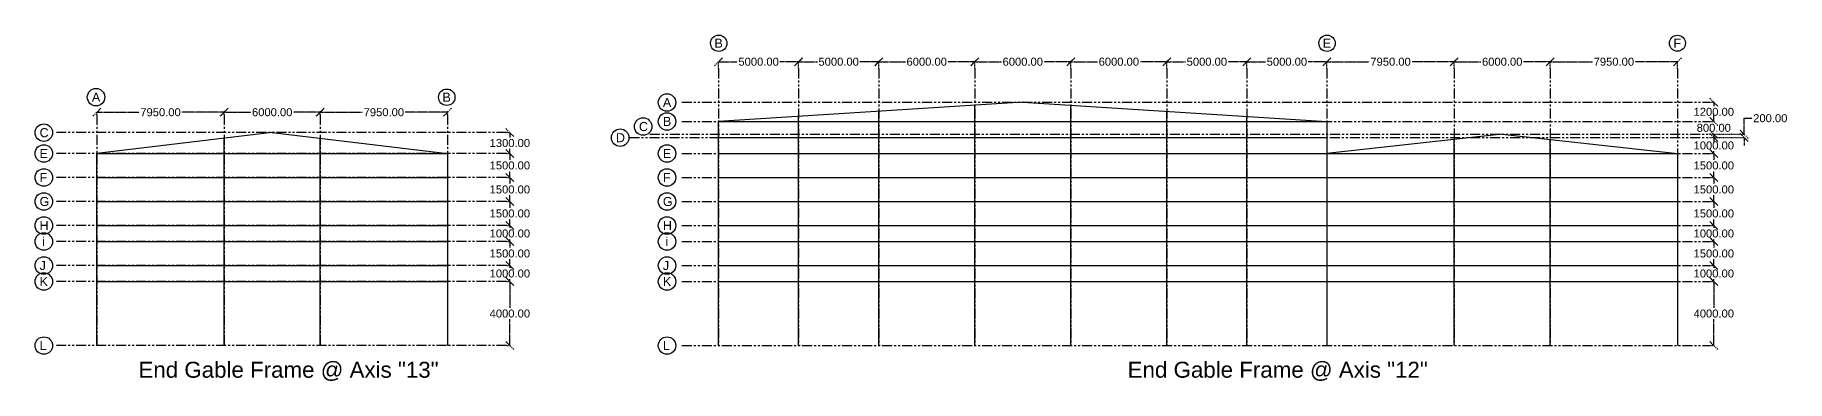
# Model space of a CAD drawing. Header units: inches. Extents: x 8519 to 881470, y -4476 to 84370.
# Drawn here: x 269778 to 379214, y -2205 to 19403 of the extents above; entities that cross this region are included whole.
import ezdxf

# ---------------------------------------------------------------- set-up
doc = ezdxf.new("R2010")
doc.units = ezdxf.units.IN
doc.header["$MEASUREMENT"] = 0
doc.header["$PDMODE"] = 34
doc.linetypes.add('ACAD_ISO03W100', pattern=[30, 12, -18])
doc.linetypes.add('PHANTOM2', pattern=[1.25, 0.625, -0.125, 0.125, -0.125, 0.125, -0.125])
for name, color, linetype in [('axis', 8, 'PHANTOM2'), ('dimensions', 1, 'PHANTOM2'), ('initial layout', 7, 'Continuous'), ('text', 3, 'Continuous')]:
    doc.layers.add(name, color=color, linetype=linetype)
doc.styles.get("Standard").update_dxf_attribs({"font": 'arial.ttf'})
doc.dimstyles.new('Dim_1', dxfattribs={"dimtxt": 500, "dimasz": 500, "dimexe": 0.0625, "dimexo": 0.0625, "dimgap": 100, "dimtad": 0, "dimtih": 1, "dimtoh": 1, "dimzin": 0, "dimdsep": 46, "dimtxsty": 'Standard', "dimblk": 'OBLIQUE', "dimcen": 0.09, "dimclrd": 256, "dimclre": 256, "dimclrt": 256, "dimadec": 0, "dimazin": 0, "dimtfac": 1, "dimtofl": 0, "dimtmove": 0, "dimatfit": 3, "dimfxl": 1, "dimtfillclr": 256, "dimtolj": 1, "dimtzin": 0, "dimlwe": -1, "dimarcsym": 0})

# ---------------------------------------------------------------- blocks, each defined once
blk = doc.blocks.new('_Oblique')
at = {"color": 0, "linetype": 'ByBlock', "lineweight": -2}
blk.add_line((-0.5, -0.5), (0.5, 0.5), dxfattribs=at)
blk = doc.blocks.new('*D121')
at = {"layer": 'Defpoints', "color": 0, "transparency": 16777216}
for p in [(299226, 4005), (299437, 4005), (299226, 5)]:
    blk.add_point(p, dxfattribs=at)
at = {"layer": 'dimensions', "linetype": 'ACAD_ISO03W100', "transparency": 16777216}
for p, q in [((299226, 4005), (299437, 4005)), ((299226, 5), (299437, 5))]:
    blk.add_line(p, q, dxfattribs=at)
at = {"layer": 'dimensions', "lineweight": -2, "transparency": 16777216}
for p, q in [((299437, 4005), (299437, 2361)), ((299437, 5), (299437, 1650))]:
    blk.add_line(p, q, dxfattribs=at)
at = {"layer": 'dimensions', "lineweight": -2, "transparency": 16777216, "xscale": 500, "yscale": 500, "zscale": 500}
for p, rotation in [((299437, 4005), 90), ((299437, 5), 270)]:
    blk.add_blockref('_Oblique', p, dxfattribs=dict(at, rotation=rotation))
at = {"layer": 'dimensions', "transparency": 16777216, "insert": (299437, 2005), "char_height": 500, "attachment_point": 5}
blk.add_mtext('\\A1;4000.00', dxfattribs=at)
blk = doc.blocks.new('*D122')
at = {"layer": 'Defpoints', "color": 0, "transparency": 16777216}
for p in [(299226, 5005), (299437, 5005), (299226, 4005)]:
    blk.add_point(p, dxfattribs=at)
at = {"layer": 'dimensions', "linetype": 'ACAD_ISO03W100', "transparency": 16777216}
for p, q in [((299226, 5005), (299437, 5005)), ((299226, 4005), (299437, 4005))]:
    blk.add_line(p, q, dxfattribs=at)
at = {"layer": 'dimensions', "lineweight": -2, "transparency": 16777216}
for p, q in [((299437, 5005), (299437, 4861)), ((299437, 4005), (299437, 4150))]:
    blk.add_line(p, q, dxfattribs=at)
at = {"layer": 'dimensions', "lineweight": -2, "transparency": 16777216, "xscale": 500, "yscale": 500, "zscale": 500}
for p, rotation in [((299437, 5005), 90), ((299437, 4005), 270)]:
    blk.add_blockref('_Oblique', p, dxfattribs=dict(at, rotation=rotation))
at = {"layer": 'dimensions', "transparency": 16777216, "insert": (299437, 4505), "char_height": 500, "attachment_point": 5}
blk.add_mtext('\\A1;1000.00', dxfattribs=at)
blk = doc.blocks.new('*D123')
at = {"layer": 'Defpoints', "color": 0, "transparency": 16777216}
for p in [(299226, 6505), (299437, 6505), (299226, 5005)]:
    blk.add_point(p, dxfattribs=at)
at = {"layer": 'dimensions', "linetype": 'ACAD_ISO03W100', "transparency": 16777216}
for p, q in [((299226, 6505), (299437, 6505)), ((299226, 5005), (299437, 5005))]:
    blk.add_line(p, q, dxfattribs=at)
at = {"layer": 'dimensions', "lineweight": -2, "transparency": 16777216}
for p, q in [((299437, 6505), (299437, 6111)), ((299437, 5005), (299437, 5400))]:
    blk.add_line(p, q, dxfattribs=at)
at = {"layer": 'dimensions', "lineweight": -2, "transparency": 16777216, "xscale": 500, "yscale": 500, "zscale": 500}
for p, rotation in [((299437, 6505), 90), ((299437, 5005), 270)]:
    blk.add_blockref('_Oblique', p, dxfattribs=dict(at, rotation=rotation))
at = {"layer": 'dimensions', "transparency": 16777216, "insert": (299437, 5755), "char_height": 500, "attachment_point": 5}
blk.add_mtext('\\A1;1500.00', dxfattribs=at)
blk = doc.blocks.new('*D124')
at = {"layer": 'Defpoints', "color": 0, "transparency": 16777216}
for p in [(299226, 7505), (299437, 7505), (299226, 6505)]:
    blk.add_point(p, dxfattribs=at)
at = {"layer": 'dimensions', "linetype": 'ACAD_ISO03W100', "transparency": 16777216}
for p, q in [((299226, 7505), (299437, 7505)), ((299226, 6505), (299437, 6505))]:
    blk.add_line(p, q, dxfattribs=at)
at = {"layer": 'dimensions', "lineweight": -2, "transparency": 16777216}
for p, q in [((299437, 7505), (299437, 7361)), ((299437, 6505), (299437, 6650))]:
    blk.add_line(p, q, dxfattribs=at)
at = {"layer": 'dimensions', "lineweight": -2, "transparency": 16777216, "xscale": 500, "yscale": 500, "zscale": 500}
for p, rotation in [((299437, 7505), 90), ((299437, 6505), 270)]:
    blk.add_blockref('_Oblique', p, dxfattribs=dict(at, rotation=rotation))
at = {"layer": 'dimensions', "transparency": 16777216, "insert": (299437, 7005), "char_height": 500, "attachment_point": 5}
blk.add_mtext('\\A1;1000.00', dxfattribs=at)
blk = doc.blocks.new('*D125')
at = {"layer": 'Defpoints', "color": 0, "transparency": 16777216}
for p in [(299226, 9005), (299437, 9005), (299226, 7505)]:
    blk.add_point(p, dxfattribs=at)
at = {"layer": 'dimensions', "linetype": 'ACAD_ISO03W100', "transparency": 16777216}
for p, q in [((299226, 9005), (299437, 9005)), ((299226, 7505), (299437, 7505))]:
    blk.add_line(p, q, dxfattribs=at)
at = {"layer": 'dimensions', "lineweight": -2, "transparency": 16777216}
for p, q in [((299437, 9005), (299437, 8611)), ((299437, 7505), (299437, 7900))]:
    blk.add_line(p, q, dxfattribs=at)
at = {"layer": 'dimensions', "lineweight": -2, "transparency": 16777216, "xscale": 500, "yscale": 500, "zscale": 500}
for p, rotation in [((299437, 9005), 90), ((299437, 7505), 270)]:
    blk.add_blockref('_Oblique', p, dxfattribs=dict(at, rotation=rotation))
at = {"layer": 'dimensions', "transparency": 16777216, "insert": (299437, 8255), "char_height": 500, "attachment_point": 5}
blk.add_mtext('\\A1;1500.00', dxfattribs=at)
blk = doc.blocks.new('*D126')
at = {"layer": 'Defpoints', "color": 0, "transparency": 16777216}
for p in [(299226, 10505), (299437, 10505), (299226, 9005)]:
    blk.add_point(p, dxfattribs=at)
at = {"layer": 'dimensions', "linetype": 'ACAD_ISO03W100', "transparency": 16777216}
for p, q in [((299226, 10505), (299437, 10505)), ((299226, 9005), (299437, 9005))]:
    blk.add_line(p, q, dxfattribs=at)
at = {"layer": 'dimensions', "lineweight": -2, "transparency": 16777216}
for p, q in [((299437, 10505), (299437, 10111)), ((299437, 9005), (299437, 9400))]:
    blk.add_line(p, q, dxfattribs=at)
at = {"layer": 'dimensions', "lineweight": -2, "transparency": 16777216, "xscale": 500, "yscale": 500, "zscale": 500}
for p, rotation in [((299437, 10505), 90), ((299437, 9005), 270)]:
    blk.add_blockref('_Oblique', p, dxfattribs=dict(at, rotation=rotation))
at = {"layer": 'dimensions', "transparency": 16777216, "insert": (299437, 9755), "char_height": 500, "attachment_point": 5}
blk.add_mtext('\\A1;1500.00', dxfattribs=at)
blk = doc.blocks.new('*D127')
at = {"layer": 'Defpoints', "color": 0, "transparency": 16777216}
for p in [(299226, 12005), (299437, 12005), (299226, 10505)]:
    blk.add_point(p, dxfattribs=at)
at = {"layer": 'dimensions', "linetype": 'ACAD_ISO03W100', "transparency": 16777216}
for p, q in [((299226, 12005), (299437, 12005)), ((299226, 10505), (299437, 10505))]:
    blk.add_line(p, q, dxfattribs=at)
at = {"layer": 'dimensions', "lineweight": -2, "transparency": 16777216}
for p, q in [((299437, 12005), (299437, 11611)), ((299437, 10505), (299437, 10900))]:
    blk.add_line(p, q, dxfattribs=at)
at = {"layer": 'dimensions', "lineweight": -2, "transparency": 16777216, "xscale": 500, "yscale": 500, "zscale": 500}
for p, rotation in [((299437, 12005), 90), ((299437, 10505), 270)]:
    blk.add_blockref('_Oblique', p, dxfattribs=dict(at, rotation=rotation))
at = {"layer": 'dimensions', "transparency": 16777216, "insert": (299437, 11255), "char_height": 500, "attachment_point": 5}
blk.add_mtext('\\A1;1500.00', dxfattribs=at)
blk = doc.blocks.new('*D128')
at = {"layer": 'Defpoints', "color": 0, "transparency": 16777216}
for p in [(299226, 13305), (299437, 13305), (299226, 12005)]:
    blk.add_point(p, dxfattribs=at)
at = {"layer": 'dimensions', "linetype": 'ACAD_ISO03W100', "transparency": 16777216}
for p, q in [((299226, 13305), (299437, 13305)), ((299226, 12005), (299437, 12005))]:
    blk.add_line(p, q, dxfattribs=at)
at = {"layer": 'dimensions', "lineweight": -2, "transparency": 16777216}
for p, q in [((299437, 13305), (299437, 13011)), ((299437, 12005), (299437, 12300))]:
    blk.add_line(p, q, dxfattribs=at)
at = {"layer": 'dimensions', "lineweight": -2, "transparency": 16777216, "xscale": 500, "yscale": 500, "zscale": 500}
for p, rotation in [((299437, 13305), 90), ((299437, 12005), 270)]:
    blk.add_blockref('_Oblique', p, dxfattribs=dict(at, rotation=rotation))
at = {"layer": 'dimensions', "transparency": 16777216, "insert": (299437, 12655), "char_height": 500, "attachment_point": 5}
blk.add_mtext('\\A1;1300.00', dxfattribs=at)
blk = doc.blocks.new('*D129')
at = {"layer": 'Defpoints', "color": 0, "transparency": 16777216}
for p in [(273642, 14578), (273642, 14415), (281592, 14415)]:
    blk.add_point(p, dxfattribs=at)
at = {"layer": 'dimensions', "linetype": 'ACAD_ISO03W100', "transparency": 16777216}
for p, q in [((273642, 14415), (273642, 14578)), ((281592, 14415), (281592, 14578))]:
    blk.add_line(p, q, dxfattribs=at)
at = {"layer": 'dimensions', "lineweight": -2, "transparency": 16777216}
for p, q in [((273642, 14578), (276288, 14578)), ((281592, 14578), (278946, 14578))]:
    blk.add_line(p, q, dxfattribs=at)
at = {"layer": 'dimensions', "lineweight": -2, "transparency": 16777216, "xscale": 500, "yscale": 500, "zscale": 500, "rotation": 180}
blk.add_blockref('_Oblique', (273642, 14578), dxfattribs=at)
at = {"layer": 'dimensions', "lineweight": -2, "transparency": 16777216, "xscale": 500, "yscale": 500, "zscale": 500}
blk.add_blockref('_Oblique', (281592, 14578), dxfattribs=at)
at = {"layer": 'dimensions', "transparency": 16777216, "insert": (277617, 14578), "char_height": 500, "attachment_point": 5}
blk.add_mtext('\\A1;7950.00', dxfattribs=at)
blk = doc.blocks.new('*D130')
at = {"layer": 'Defpoints', "color": 0, "transparency": 16777216}
for p in [(281592, 14578), (281592, 14415), (287592, 14415)]:
    blk.add_point(p, dxfattribs=at)
at = {"layer": 'dimensions', "linetype": 'ACAD_ISO03W100', "transparency": 16777216}
for p, q in [((281592, 14415), (281592, 14578)), ((287592, 14415), (287592, 14578))]:
    blk.add_line(p, q, dxfattribs=at)
at = {"layer": 'dimensions', "lineweight": -2, "transparency": 16777216}
for p, q in [((281592, 14578), (283260, 14578)), ((287592, 14578), (285925, 14578))]:
    blk.add_line(p, q, dxfattribs=at)
at = {"layer": 'dimensions', "lineweight": -2, "transparency": 16777216, "xscale": 500, "yscale": 500, "zscale": 500, "rotation": 180}
blk.add_blockref('_Oblique', (281592, 14578), dxfattribs=at)
at = {"layer": 'dimensions', "lineweight": -2, "transparency": 16777216, "xscale": 500, "yscale": 500, "zscale": 500}
blk.add_blockref('_Oblique', (287592, 14578), dxfattribs=at)
at = {"layer": 'dimensions', "transparency": 16777216, "insert": (284592, 14578), "char_height": 500, "attachment_point": 5}
blk.add_mtext('\\A1;6000.00', dxfattribs=at)
blk = doc.blocks.new('*D131')
at = {"layer": 'Defpoints', "color": 0, "transparency": 16777216}
for p in [(287592, 14578), (287592, 14415), (295542, 14415)]:
    blk.add_point(p, dxfattribs=at)
at = {"layer": 'dimensions', "linetype": 'ACAD_ISO03W100', "transparency": 16777216}
for p, q in [((287592, 14415), (287592, 14578)), ((295542, 14415), (295542, 14578))]:
    blk.add_line(p, q, dxfattribs=at)
at = {"layer": 'dimensions', "lineweight": -2, "transparency": 16777216}
for p, q in [((287592, 14578), (290238, 14578)), ((295542, 14578), (292896, 14578))]:
    blk.add_line(p, q, dxfattribs=at)
at = {"layer": 'dimensions', "lineweight": -2, "transparency": 16777216, "xscale": 500, "yscale": 500, "zscale": 500, "rotation": 180}
blk.add_blockref('_Oblique', (287592, 14578), dxfattribs=at)
at = {"layer": 'dimensions', "lineweight": -2, "transparency": 16777216, "xscale": 500, "yscale": 500, "zscale": 500}
blk.add_blockref('_Oblique', (295542, 14578), dxfattribs=at)
at = {"layer": 'dimensions', "transparency": 16777216, "insert": (291567, 14578), "char_height": 500, "attachment_point": 5}
blk.add_mtext('\\A1;7950.00', dxfattribs=at)
blk = doc.blocks.new('*D132')
at = {"layer": 'Defpoints', "color": 0, "transparency": 16777216}
for p in [(364427, 17734), (364427, 17319), (372377, 17319)]:
    blk.add_point(p, dxfattribs=at)
at = {"layer": 'dimensions', "linetype": 'ACAD_ISO03W100', "transparency": 16777216}
for p, q in [((364427, 17319), (364427, 17734)), ((372377, 17319), (372377, 17734))]:
    blk.add_line(p, q, dxfattribs=at)
at = {"layer": 'dimensions', "lineweight": -2, "transparency": 16777216}
for p, q in [((364427, 17734), (367073, 17734)), ((372377, 17734), (369732, 17734))]:
    blk.add_line(p, q, dxfattribs=at)
at = {"layer": 'dimensions', "lineweight": -2, "transparency": 16777216, "xscale": 500, "yscale": 500, "zscale": 500, "rotation": 180}
blk.add_blockref('_Oblique', (364427, 17734), dxfattribs=at)
at = {"layer": 'dimensions', "lineweight": -2, "transparency": 16777216, "xscale": 500, "yscale": 500, "zscale": 500}
blk.add_blockref('_Oblique', (372377, 17734), dxfattribs=at)
at = {"layer": 'dimensions', "transparency": 16777216, "insert": (368402, 17734), "char_height": 500, "attachment_point": 5}
blk.add_mtext('\\A1;7950.00', dxfattribs=at)
blk = doc.blocks.new('*D133')
at = {"layer": 'Defpoints', "color": 0, "transparency": 16777216}
for p in [(358427, 17734), (358427, 17319), (364427, 17319)]:
    blk.add_point(p, dxfattribs=at)
at = {"layer": 'dimensions', "linetype": 'ACAD_ISO03W100', "transparency": 16777216}
for p, q in [((358427, 17319), (358427, 17734)), ((364427, 17319), (364427, 17734))]:
    blk.add_line(p, q, dxfattribs=at)
at = {"layer": 'dimensions', "lineweight": -2, "transparency": 16777216}
for p, q in [((358427, 17734), (360095, 17734)), ((364427, 17734), (362760, 17734))]:
    blk.add_line(p, q, dxfattribs=at)
at = {"layer": 'dimensions', "lineweight": -2, "transparency": 16777216, "xscale": 500, "yscale": 500, "zscale": 500, "rotation": 180}
blk.add_blockref('_Oblique', (358427, 17734), dxfattribs=at)
at = {"layer": 'dimensions', "lineweight": -2, "transparency": 16777216, "xscale": 500, "yscale": 500, "zscale": 500}
blk.add_blockref('_Oblique', (364427, 17734), dxfattribs=at)
at = {"layer": 'dimensions', "transparency": 16777216, "insert": (361427, 17734), "char_height": 500, "attachment_point": 5}
blk.add_mtext('\\A1;6000.00', dxfattribs=at)
blk = doc.blocks.new('*D134')
at = {"layer": 'Defpoints', "color": 0, "transparency": 16777216}
for p in [(350477, 17734), (350477, 17319), (358427, 17319)]:
    blk.add_point(p, dxfattribs=at)
at = {"layer": 'dimensions', "linetype": 'ACAD_ISO03W100', "transparency": 16777216}
for p, q in [((350477, 17319), (350477, 17734)), ((358427, 17319), (358427, 17734))]:
    blk.add_line(p, q, dxfattribs=at)
at = {"layer": 'dimensions', "lineweight": -2, "transparency": 16777216}
for p, q in [((350477, 17734), (353123, 17734)), ((358427, 17734), (355782, 17734))]:
    blk.add_line(p, q, dxfattribs=at)
at = {"layer": 'dimensions', "lineweight": -2, "transparency": 16777216, "xscale": 500, "yscale": 500, "zscale": 500, "rotation": 180}
blk.add_blockref('_Oblique', (350477, 17734), dxfattribs=at)
at = {"layer": 'dimensions', "lineweight": -2, "transparency": 16777216, "xscale": 500, "yscale": 500, "zscale": 500}
blk.add_blockref('_Oblique', (358427, 17734), dxfattribs=at)
at = {"layer": 'dimensions', "transparency": 16777216, "insert": (354452, 17734), "char_height": 500, "attachment_point": 5}
blk.add_mtext('\\A1;7950.00', dxfattribs=at)
blk = doc.blocks.new('*D135')
at = {"layer": 'Defpoints', "color": 0, "transparency": 16777216}
for p in [(345477, 17734), (345477, 17319), (350477, 17319)]:
    blk.add_point(p, dxfattribs=at)
at = {"layer": 'dimensions', "linetype": 'ACAD_ISO03W100', "transparency": 16777216}
for p, q in [((345477, 17319), (345477, 17734)), ((350477, 17319), (350477, 17734))]:
    blk.add_line(p, q, dxfattribs=at)
at = {"layer": 'dimensions', "lineweight": -2, "transparency": 16777216}
for p, q in [((345477, 17734), (346646, 17734)), ((350477, 17734), (349309, 17734))]:
    blk.add_line(p, q, dxfattribs=at)
at = {"layer": 'dimensions', "lineweight": -2, "transparency": 16777216, "xscale": 500, "yscale": 500, "zscale": 500, "rotation": 180}
blk.add_blockref('_Oblique', (345477, 17734), dxfattribs=at)
at = {"layer": 'dimensions', "lineweight": -2, "transparency": 16777216, "xscale": 500, "yscale": 500, "zscale": 500}
blk.add_blockref('_Oblique', (350477, 17734), dxfattribs=at)
at = {"layer": 'dimensions', "transparency": 16777216, "insert": (347977, 17734), "char_height": 500, "attachment_point": 5}
blk.add_mtext('\\A1;5000.00', dxfattribs=at)
blk = doc.blocks.new('*D136')
at = {"layer": 'Defpoints', "color": 0, "transparency": 16777216}
for p in [(340477, 17734), (340477, 17319), (345477, 17319)]:
    blk.add_point(p, dxfattribs=at)
at = {"layer": 'dimensions', "linetype": 'ACAD_ISO03W100', "transparency": 16777216}
for p, q in [((340477, 17319), (340477, 17734)), ((345477, 17319), (345477, 17734))]:
    blk.add_line(p, q, dxfattribs=at)
at = {"layer": 'dimensions', "lineweight": -2, "transparency": 16777216}
for p, q in [((340477, 17734), (341646, 17734)), ((345477, 17734), (344309, 17734))]:
    blk.add_line(p, q, dxfattribs=at)
at = {"layer": 'dimensions', "lineweight": -2, "transparency": 16777216, "xscale": 500, "yscale": 500, "zscale": 500, "rotation": 180}
blk.add_blockref('_Oblique', (340477, 17734), dxfattribs=at)
at = {"layer": 'dimensions', "lineweight": -2, "transparency": 16777216, "xscale": 500, "yscale": 500, "zscale": 500}
blk.add_blockref('_Oblique', (345477, 17734), dxfattribs=at)
at = {"layer": 'dimensions', "transparency": 16777216, "insert": (342977, 17734), "char_height": 500, "attachment_point": 5}
blk.add_mtext('\\A1;5000.00', dxfattribs=at)
blk = doc.blocks.new('*D137')
at = {"layer": 'Defpoints', "color": 0, "transparency": 16777216}
for p in [(334477, 17734), (334477, 17319), (340477, 17319)]:
    blk.add_point(p, dxfattribs=at)
at = {"layer": 'dimensions', "linetype": 'ACAD_ISO03W100', "transparency": 16777216}
for p, q in [((334477, 17319), (334477, 17734)), ((340477, 17319), (340477, 17734))]:
    blk.add_line(p, q, dxfattribs=at)
at = {"layer": 'dimensions', "lineweight": -2, "transparency": 16777216}
for p, q in [((334477, 17734), (336145, 17734)), ((340477, 17734), (338810, 17734))]:
    blk.add_line(p, q, dxfattribs=at)
at = {"layer": 'dimensions', "lineweight": -2, "transparency": 16777216, "xscale": 500, "yscale": 500, "zscale": 500, "rotation": 180}
blk.add_blockref('_Oblique', (334477, 17734), dxfattribs=at)
at = {"layer": 'dimensions', "lineweight": -2, "transparency": 16777216, "xscale": 500, "yscale": 500, "zscale": 500}
blk.add_blockref('_Oblique', (340477, 17734), dxfattribs=at)
at = {"layer": 'dimensions', "transparency": 16777216, "insert": (337477, 17734), "char_height": 500, "attachment_point": 5}
blk.add_mtext('\\A1;6000.00', dxfattribs=at)
blk = doc.blocks.new('*D138')
at = {"layer": 'Defpoints', "color": 0, "transparency": 16777216}
for p in [(328477, 17734), (328477, 17319), (334477, 17319)]:
    blk.add_point(p, dxfattribs=at)
at = {"layer": 'dimensions', "linetype": 'ACAD_ISO03W100', "transparency": 16777216}
for p, q in [((328477, 17319), (328477, 17734)), ((334477, 17319), (334477, 17734))]:
    blk.add_line(p, q, dxfattribs=at)
at = {"layer": 'dimensions', "lineweight": -2, "transparency": 16777216}
for p, q in [((328477, 17734), (330145, 17734)), ((334477, 17734), (332810, 17734))]:
    blk.add_line(p, q, dxfattribs=at)
at = {"layer": 'dimensions', "lineweight": -2, "transparency": 16777216, "xscale": 500, "yscale": 500, "zscale": 500, "rotation": 180}
blk.add_blockref('_Oblique', (328477, 17734), dxfattribs=at)
at = {"layer": 'dimensions', "lineweight": -2, "transparency": 16777216, "xscale": 500, "yscale": 500, "zscale": 500}
blk.add_blockref('_Oblique', (334477, 17734), dxfattribs=at)
at = {"layer": 'dimensions', "transparency": 16777216, "insert": (331477, 17734), "char_height": 500, "attachment_point": 5}
blk.add_mtext('\\A1;6000.00', dxfattribs=at)
blk = doc.blocks.new('*D139')
at = {"layer": 'Defpoints', "color": 0, "transparency": 16777216}
for p in [(322477, 17734), (322477, 17319), (328477, 17319)]:
    blk.add_point(p, dxfattribs=at)
at = {"layer": 'dimensions', "linetype": 'ACAD_ISO03W100', "transparency": 16777216}
for p, q in [((322477, 17319), (322477, 17734)), ((328477, 17319), (328477, 17734))]:
    blk.add_line(p, q, dxfattribs=at)
at = {"layer": 'dimensions', "lineweight": -2, "transparency": 16777216}
for p, q in [((322477, 17734), (324145, 17734)), ((328477, 17734), (326810, 17734))]:
    blk.add_line(p, q, dxfattribs=at)
at = {"layer": 'dimensions', "lineweight": -2, "transparency": 16777216, "xscale": 500, "yscale": 500, "zscale": 500, "rotation": 180}
blk.add_blockref('_Oblique', (322477, 17734), dxfattribs=at)
at = {"layer": 'dimensions', "lineweight": -2, "transparency": 16777216, "xscale": 500, "yscale": 500, "zscale": 500}
blk.add_blockref('_Oblique', (328477, 17734), dxfattribs=at)
at = {"layer": 'dimensions', "transparency": 16777216, "insert": (325477, 17734), "char_height": 500, "attachment_point": 5}
blk.add_mtext('\\A1;6000.00', dxfattribs=at)
blk = doc.blocks.new('*D140')
at = {"layer": 'Defpoints', "color": 0, "transparency": 16777216}
for p in [(317477, 17734), (317477, 17319), (322477, 17319)]:
    blk.add_point(p, dxfattribs=at)
at = {"layer": 'dimensions', "linetype": 'ACAD_ISO03W100', "transparency": 16777216}
for p, q in [((317477, 17319), (317477, 17734)), ((322477, 17319), (322477, 17734))]:
    blk.add_line(p, q, dxfattribs=at)
at = {"layer": 'dimensions', "lineweight": -2, "transparency": 16777216}
for p, q in [((317477, 17734), (318646, 17734)), ((322477, 17734), (321309, 17734))]:
    blk.add_line(p, q, dxfattribs=at)
at = {"layer": 'dimensions', "lineweight": -2, "transparency": 16777216, "xscale": 500, "yscale": 500, "zscale": 500, "rotation": 180}
blk.add_blockref('_Oblique', (317477, 17734), dxfattribs=at)
at = {"layer": 'dimensions', "lineweight": -2, "transparency": 16777216, "xscale": 500, "yscale": 500, "zscale": 500}
blk.add_blockref('_Oblique', (322477, 17734), dxfattribs=at)
at = {"layer": 'dimensions', "transparency": 16777216, "insert": (319977, 17734), "char_height": 500, "attachment_point": 5}
blk.add_mtext('\\A1;5000.00', dxfattribs=at)
blk = doc.blocks.new('*D141')
at = {"layer": 'Defpoints', "color": 0, "transparency": 16777216}
for p in [(312477, 17734), (312477, 17319), (317477, 17319)]:
    blk.add_point(p, dxfattribs=at)
at = {"layer": 'dimensions', "linetype": 'ACAD_ISO03W100', "transparency": 16777216}
for p, q in [((312477, 17319), (312477, 17734)), ((317477, 17319), (317477, 17734))]:
    blk.add_line(p, q, dxfattribs=at)
at = {"layer": 'dimensions', "lineweight": -2, "transparency": 16777216}
for p, q in [((312477, 17734), (313646, 17734)), ((317477, 17734), (316309, 17734))]:
    blk.add_line(p, q, dxfattribs=at)
at = {"layer": 'dimensions', "lineweight": -2, "transparency": 16777216, "xscale": 500, "yscale": 500, "zscale": 500, "rotation": 180}
blk.add_blockref('_Oblique', (312477, 17734), dxfattribs=at)
at = {"layer": 'dimensions', "lineweight": -2, "transparency": 16777216, "xscale": 500, "yscale": 500, "zscale": 500}
blk.add_blockref('_Oblique', (317477, 17734), dxfattribs=at)
at = {"layer": 'dimensions', "transparency": 16777216, "insert": (314977, 17734), "char_height": 500, "attachment_point": 5}
blk.add_mtext('\\A1;5000.00', dxfattribs=at)
blk = doc.blocks.new('*D142')
at = {"layer": 'Defpoints', "color": 0, "transparency": 16777216}
for p in [(374378, 4005), (374643, 4005), (374378, 5)]:
    blk.add_point(p, dxfattribs=at)
at = {"layer": 'dimensions', "linetype": 'ACAD_ISO03W100', "transparency": 16777216}
for p, q in [((374378, 4005), (374644, 4005)), ((374378, 5), (374644, 5))]:
    blk.add_line(p, q, dxfattribs=at)
at = {"layer": 'dimensions', "lineweight": -2, "transparency": 16777216}
for p, q in [((374643, 4005), (374643, 2361)), ((374643, 5), (374643, 1650))]:
    blk.add_line(p, q, dxfattribs=at)
at = {"layer": 'dimensions', "lineweight": -2, "transparency": 16777216, "xscale": 500, "yscale": 500, "zscale": 500}
for p, rotation in [((374643, 4005), 90), ((374643, 5), 270)]:
    blk.add_blockref('_Oblique', p, dxfattribs=dict(at, rotation=rotation))
at = {"layer": 'dimensions', "transparency": 16777216, "insert": (374643, 2005), "char_height": 500, "attachment_point": 5}
blk.add_mtext('\\A1;4000.00', dxfattribs=at)
blk = doc.blocks.new('*D143')
at = {"layer": 'Defpoints', "color": 0, "transparency": 16777216}
for p in [(374378, 5005), (374643, 5005), (374378, 4005)]:
    blk.add_point(p, dxfattribs=at)
at = {"layer": 'dimensions', "linetype": 'ACAD_ISO03W100', "transparency": 16777216}
for p, q in [((374378, 5005), (374644, 5005)), ((374378, 4005), (374644, 4005))]:
    blk.add_line(p, q, dxfattribs=at)
at = {"layer": 'dimensions', "lineweight": -2, "transparency": 16777216}
for p, q in [((374643, 5005), (374643, 4861)), ((374643, 4005), (374643, 4150))]:
    blk.add_line(p, q, dxfattribs=at)
at = {"layer": 'dimensions', "lineweight": -2, "transparency": 16777216, "xscale": 500, "yscale": 500, "zscale": 500}
for p, rotation in [((374643, 5005), 90), ((374643, 4005), 270)]:
    blk.add_blockref('_Oblique', p, dxfattribs=dict(at, rotation=rotation))
at = {"layer": 'dimensions', "transparency": 16777216, "insert": (374643, 4505), "char_height": 500, "attachment_point": 5}
blk.add_mtext('\\A1;1000.00', dxfattribs=at)
blk = doc.blocks.new('*D144')
at = {"layer": 'Defpoints', "color": 0, "transparency": 16777216}
for p in [(374378, 6505), (374643, 6505), (374378, 5005)]:
    blk.add_point(p, dxfattribs=at)
at = {"layer": 'dimensions', "linetype": 'ACAD_ISO03W100', "transparency": 16777216}
for p, q in [((374378, 6505), (374644, 6505)), ((374378, 5005), (374644, 5005))]:
    blk.add_line(p, q, dxfattribs=at)
at = {"layer": 'dimensions', "lineweight": -2, "transparency": 16777216}
for p, q in [((374643, 6505), (374643, 6111)), ((374643, 5005), (374643, 5400))]:
    blk.add_line(p, q, dxfattribs=at)
at = {"layer": 'dimensions', "lineweight": -2, "transparency": 16777216, "xscale": 500, "yscale": 500, "zscale": 500}
for p, rotation in [((374643, 6505), 90), ((374643, 5005), 270)]:
    blk.add_blockref('_Oblique', p, dxfattribs=dict(at, rotation=rotation))
at = {"layer": 'dimensions', "transparency": 16777216, "insert": (374643, 5755), "char_height": 500, "attachment_point": 5}
blk.add_mtext('\\A1;1500.00', dxfattribs=at)
blk = doc.blocks.new('*D145')
at = {"layer": 'Defpoints', "color": 0, "transparency": 16777216}
for p in [(374378, 7505), (374643, 7505), (374378, 6505)]:
    blk.add_point(p, dxfattribs=at)
at = {"layer": 'dimensions', "linetype": 'ACAD_ISO03W100', "transparency": 16777216}
for p, q in [((374378, 7505), (374644, 7505)), ((374378, 6505), (374644, 6505))]:
    blk.add_line(p, q, dxfattribs=at)
at = {"layer": 'dimensions', "lineweight": -2, "transparency": 16777216}
for p, q in [((374643, 7505), (374643, 7361)), ((374643, 6505), (374643, 6650))]:
    blk.add_line(p, q, dxfattribs=at)
at = {"layer": 'dimensions', "lineweight": -2, "transparency": 16777216, "xscale": 500, "yscale": 500, "zscale": 500}
for p, rotation in [((374643, 7505), 90), ((374643, 6505), 270)]:
    blk.add_blockref('_Oblique', p, dxfattribs=dict(at, rotation=rotation))
at = {"layer": 'dimensions', "transparency": 16777216, "insert": (374643, 7005), "char_height": 500, "attachment_point": 5}
blk.add_mtext('\\A1;1000.00', dxfattribs=at)
blk = doc.blocks.new('*D146')
at = {"layer": 'Defpoints', "color": 0, "transparency": 16777216}
for p in [(374378, 9005), (374643, 9005), (374378, 7505)]:
    blk.add_point(p, dxfattribs=at)
at = {"layer": 'dimensions', "linetype": 'ACAD_ISO03W100', "transparency": 16777216}
for p, q in [((374378, 9005), (374644, 9005)), ((374378, 7505), (374644, 7505))]:
    blk.add_line(p, q, dxfattribs=at)
at = {"layer": 'dimensions', "lineweight": -2, "transparency": 16777216}
for p, q in [((374643, 9005), (374643, 8611)), ((374643, 7505), (374643, 7900))]:
    blk.add_line(p, q, dxfattribs=at)
at = {"layer": 'dimensions', "lineweight": -2, "transparency": 16777216, "xscale": 500, "yscale": 500, "zscale": 500}
for p, rotation in [((374643, 9005), 90), ((374643, 7505), 270)]:
    blk.add_blockref('_Oblique', p, dxfattribs=dict(at, rotation=rotation))
at = {"layer": 'dimensions', "transparency": 16777216, "insert": (374643, 8255), "char_height": 500, "attachment_point": 5}
blk.add_mtext('\\A1;1500.00', dxfattribs=at)
blk = doc.blocks.new('*D147')
at = {"layer": 'Defpoints', "color": 0, "transparency": 16777216}
for p in [(374378, 10505), (374643, 10505), (374378, 9005)]:
    blk.add_point(p, dxfattribs=at)
at = {"layer": 'dimensions', "linetype": 'ACAD_ISO03W100', "transparency": 16777216}
for p, q in [((374378, 10505), (374644, 10505)), ((374378, 9005), (374644, 9005))]:
    blk.add_line(p, q, dxfattribs=at)
at = {"layer": 'dimensions', "lineweight": -2, "transparency": 16777216}
for p, q in [((374643, 10505), (374643, 10111)), ((374643, 9005), (374643, 9400))]:
    blk.add_line(p, q, dxfattribs=at)
at = {"layer": 'dimensions', "lineweight": -2, "transparency": 16777216, "xscale": 500, "yscale": 500, "zscale": 500}
for p, rotation in [((374643, 10505), 90), ((374643, 9005), 270)]:
    blk.add_blockref('_Oblique', p, dxfattribs=dict(at, rotation=rotation))
at = {"layer": 'dimensions', "transparency": 16777216, "insert": (374643, 9755), "char_height": 500, "attachment_point": 5}
blk.add_mtext('\\A1;1500.00', dxfattribs=at)
blk = doc.blocks.new('*D148')
at = {"layer": 'Defpoints', "color": 0, "transparency": 16777216}
for p in [(374378, 12005), (374643, 12005), (374378, 10505)]:
    blk.add_point(p, dxfattribs=at)
at = {"layer": 'dimensions', "linetype": 'ACAD_ISO03W100', "transparency": 16777216}
for p, q in [((374378, 12005), (374644, 12005)), ((374378, 10505), (374644, 10505))]:
    blk.add_line(p, q, dxfattribs=at)
at = {"layer": 'dimensions', "lineweight": -2, "transparency": 16777216}
for p, q in [((374643, 12005), (374643, 11611)), ((374643, 10505), (374643, 10900))]:
    blk.add_line(p, q, dxfattribs=at)
at = {"layer": 'dimensions', "lineweight": -2, "transparency": 16777216, "xscale": 500, "yscale": 500, "zscale": 500}
for p, rotation in [((374643, 12005), 90), ((374643, 10505), 270)]:
    blk.add_blockref('_Oblique', p, dxfattribs=dict(at, rotation=rotation))
at = {"layer": 'dimensions', "transparency": 16777216, "insert": (374643, 11255), "char_height": 500, "attachment_point": 5}
blk.add_mtext('\\A1;1500.00', dxfattribs=at)
blk = doc.blocks.new('*D149')
at = {"layer": 'Defpoints', "color": 0, "transparency": 16777216}
for p in [(374378, 13005), (374643, 13005), (374378, 12005)]:
    blk.add_point(p, dxfattribs=at)
at = {"layer": 'dimensions', "linetype": 'ACAD_ISO03W100', "transparency": 16777216}
for p, q in [((374378, 13005), (374644, 13005)), ((374378, 12005), (374644, 12005))]:
    blk.add_line(p, q, dxfattribs=at)
at = {"layer": 'dimensions', "lineweight": -2, "transparency": 16777216}
for p, q in [((374643, 13005), (374643, 12861)), ((374643, 12005), (374643, 12150))]:
    blk.add_line(p, q, dxfattribs=at)
at = {"layer": 'dimensions', "lineweight": -2, "transparency": 16777216, "xscale": 500, "yscale": 500, "zscale": 500}
for p, rotation in [((374643, 13005), 90), ((374643, 12005), 270)]:
    blk.add_blockref('_Oblique', p, dxfattribs=dict(at, rotation=rotation))
at = {"layer": 'dimensions', "transparency": 16777216, "insert": (374643, 12505), "char_height": 500, "attachment_point": 5}
blk.add_mtext('\\A1;1000.00', dxfattribs=at)
blk = doc.blocks.new('*D150')
at = {"layer": 'Defpoints', "color": 0, "transparency": 16777216}
for p in [(374378, 13205), (376531, 13205), (374378, 13005)]:
    blk.add_point(p, dxfattribs=at)
at = {"layer": 'dimensions', "linetype": 'ACAD_ISO03W100', "transparency": 16777216}
for p, q in [((374378, 13205), (376531, 13205)), ((374378, 13005), (376531, 13005))]:
    blk.add_line(p, q, dxfattribs=at)
at = {"layer": 'dimensions', "lineweight": -2, "transparency": 16777216}
for p, q in [((376531, 13205), (376531, 14205)), ((376531, 14205), (377031, 14205)), ((376531, 13005), (376531, 12505))]:
    blk.add_line(p, q, dxfattribs=at)
at = {"layer": 'dimensions', "lineweight": -2, "transparency": 16777216, "xscale": 500, "yscale": 500, "zscale": 500}
for p, rotation in [((376531, 13205), 270), ((376531, 13005), 90)]:
    blk.add_blockref('_Oblique', p, dxfattribs=dict(at, rotation=rotation))
at = {"layer": 'dimensions', "transparency": 16777216, "insert": (378172, 14205), "char_height": 500, "attachment_point": 5}
blk.add_mtext('\\A1;200.00', dxfattribs=at)
blk = doc.blocks.new('*D151')
at = {"layer": 'Defpoints', "color": 0, "transparency": 16777216}
for p in [(374378, 14005), (374378, 13205), (374643, 14005)]:
    blk.add_point(p, dxfattribs=at)
at = {"layer": 'dimensions', "lineweight": -2, "transparency": 16777216}
for p, q in [((374643, 14005), (374643, 14505)), ((374643, 13205), (374643, 12705))]:
    blk.add_line(p, q, dxfattribs=at)
at = {"layer": 'dimensions', "linetype": 'ACAD_ISO03W100', "transparency": 16777216}
for p, q in [((374378, 14005), (374644, 14005)), ((374378, 13205), (374644, 13205))]:
    blk.add_line(p, q, dxfattribs=at)
at = {"layer": 'dimensions', "lineweight": -2, "transparency": 16777216, "xscale": 500, "yscale": 500, "zscale": 500}
for p, rotation in [((374643, 14005), 270), ((374643, 13205), 90)]:
    blk.add_blockref('_Oblique', p, dxfattribs=dict(at, rotation=rotation))
at = {"layer": 'dimensions', "transparency": 16777216, "insert": (374643, 13605), "char_height": 500, "attachment_point": 5}
blk.add_mtext('\\A1;800.00', dxfattribs=at)
blk = doc.blocks.new('*D152')
at = {"layer": 'Defpoints', "color": 0, "transparency": 16777216}
for p in [(374378, 15205), (374643, 15205), (374378, 14005)]:
    blk.add_point(p, dxfattribs=at)
at = {"layer": 'dimensions', "linetype": 'ACAD_ISO03W100', "transparency": 16777216}
for p, q in [((374378, 15205), (374644, 15205)), ((374378, 14005), (374644, 14005))]:
    blk.add_line(p, q, dxfattribs=at)
at = {"layer": 'dimensions', "lineweight": -2, "transparency": 16777216}
for p, q in [((374643, 15205), (374643, 14961)), ((374643, 14005), (374643, 14250))]:
    blk.add_line(p, q, dxfattribs=at)
at = {"layer": 'dimensions', "lineweight": -2, "transparency": 16777216, "xscale": 500, "yscale": 500, "zscale": 500}
for p, rotation in [((374643, 15205), 90), ((374643, 14005), 270)]:
    blk.add_blockref('_Oblique', p, dxfattribs=dict(at, rotation=rotation))
at = {"layer": 'dimensions', "transparency": 16777216, "insert": (374643, 14605), "char_height": 500, "attachment_point": 5}
blk.add_mtext('\\A1;1200.00', dxfattribs=at)

msp = doc.modelspace()

# ---------------------------------------------------------------- linework, layer by layer
at = {"layer": 'axis', "ltscale": 1000}
for p, q in [((312477.312, 17319.316), (312477.312, 5.309)), ((317477.312, 17319.316), (317477.312, 5.309)), ((322477.312, 17319.316), (322477.312, 5.309)), ((328477.312, 17319.316), (328477.312, 5.309)), ((334477.312, 17319.316), (334477.312, 5.309)), ((340477.312, 17319.316), (340477.312, 5.309)), ((345477.312, 17319.316), (345477.312, 5.309)), ((350477.312, 17319.316), (350477.312, 5.309)), ((358427.312, 17319.316), (358427.312, 5.309)), ((364427.312, 17319.316), (364427.312, 5.309)), ((372377.312, 17319.316), (372377.312, 5.309)), ((273642.15, 14414.578), (273642.15, 5.309)), ((281592.15, 14414.578), (281592.15, 5.309)), ((287592.15, 14414.578), (287592.15, 5.309)), ((295542.15, 14414.578), (295542.15, 5.309)), ((310187.565, 15205.309), (374377.824, 15205.309)), ((299226.113, 13305.309), (271112.096, 13305.309)), ((308172.216, 13205.309), (374377.824, 13205.309)), ((310187.565, 14005.309), (374377.824, 14005.309)), ((306916.159, 13005.309), (374377.824, 13005.309)), ((299226.113, 12005.309), (271112.096, 12005.309)), ((310187.565, 12005.309), (374377.824, 12005.309)), ((299226.113, 10505.309), (271112.096, 10505.309)), ((310187.565, 10505.309), (374377.824, 10505.309)), ((299226.113, 9005.309), (271112.096, 9005.309)), ((310187.565, 9005.309), (374377.824, 9005.309)), ((299226.113, 7505.309), (271112.096, 7505.309)), ((310187.565, 7505.309), (374377.824, 7505.309)), ((299226.113, 6505.309), (271112.096, 6505.309)), ((310187.565, 6505.309), (374377.824, 6505.309)), ((299226.113, 5005.309), (271112.096, 5005.309)), ((310187.565, 5005.309), (374377.824, 5005.309)), ((299226.113, 4005.309), (271112.096, 4005.309)), ((310187.565, 4005.309), (374377.824, 4005.309)), ((299226.113, 5.309), (271112.096, 5.309)), ((310187.565, 5.309), (374377.824, 5.309))]:
    msp.add_line(p, q, dxfattribs=at)
at = {"layer": 'initial layout'}
for p, q in [((331477.312, 15205.309), (312477.312, 14005.309)), ((317477.312, 5.309), (317477.312, 14321.098)), ((322477.312, 5.309), (322477.312, 14636.888)), ((328477.312, 5.309), (328477.312, 15015.835)), ((331477.312, 15205.309), (350477.312, 14005.309)), ((334477.312, 5.309), (334477.312, 15015.835)), ((340477.312, 5.309), (340477.312, 14636.888)), ((345477.312, 5.309), (345477.312, 14321.098)), ((284592.15, 13305.309), (273642.15, 12005.309)), ((284592.15, 13305.309), (295542.15, 12005.309)), ((312477.312, 5.309), (312477.312, 14005.309)), ((312477.312, 14005.309), (350477.312, 14005.309)), ((350477.312, 14005.309), (350477.312, 5.309)), ((361427.312, 13205.309), (350477.312, 12005.309)), ((361427.312, 13205.309), (372377.312, 12005.309)), ((281592.15, 5.309), (281592.15, 12949.144)), ((287592.15, 5.309), (287592.15, 12949.144)), ((312477.312, 13005.309), (350477.312, 13005.309)), ((358427.312, 5.309), (358427.312, 12876.542)), ((364427.312, 5.309), (364427.312, 12876.542)), ((273642.15, 5.309), (273642.15, 12005.309)), ((273642.15, 12005.309), (295542.15, 12005.309)), ((295542.15, 12005.309), (295542.15, 5.309)), ((312477.312, 12005.309), (350477.312, 12005.309)), ((350477.312, 12005.309), (372377.312, 12005.309)), ((372377.312, 12005.309), (372377.312, 5.309)), ((273642.15, 10505.309), (295542.15, 10505.309)), ((312477.312, 10505.309), (350477.312, 10505.309)), ((350477.312, 10505.309), (372377.312, 10505.309)), ((273642.15, 9005.309), (295542.15, 9005.309)), ((312477.312, 9005.309), (350477.312, 9005.309)), ((350477.312, 9005.309), (372377.312, 9005.309)), ((273642.15, 7505.309), (295542.15, 7505.309)), ((312477.312, 7505.309), (350477.312, 7505.309)), ((350477.312, 7505.309), (372377.312, 7505.309)), ((273642.15, 6505.309), (295542.15, 6505.309)), ((312477.312, 6505.309), (350477.312, 6505.309)), ((350477.312, 6505.309), (372377.312, 6505.309)), ((273642.15, 5005.309), (295542.15, 5005.309)), ((312477.312, 5005.309), (350477.312, 5005.309)), ((350477.312, 5005.309), (372377.312, 5005.309)), ((273642.15, 4005.309), (295542.15, 4005.309)), ((312477.312, 4005.309), (350477.312, 4005.309)), ((350477.312, 4005.309), (372377.312, 4005.309))]:
    msp.add_line(p, q, dxfattribs=at)
at = {"layer": 'text'}
for centre, radius in [((312485.21, 18890.364), 512.583), ((350487.329, 18890.364), 510.993), ((372369.414, 18890.364), 498.424), ((273590.101, 15518.616), 546.492), ((295497.999, 15518.616), 512.583), ((309258.372, 15186.524), 546.492), ((307763.619, 13685.585), 546.492), ((309258.372, 14005.309), 546.492), ((270324.328, 13305.309), 546.492), ((306325.966, 12989.995), 546.492), ((270324.328, 12005.309), 546.492), ((309258.372, 12005.309), 546.492), ((270324.328, 10505.309), 546.492), ((309258.372, 10505.309), 546.492), ((270324.328, 9005.309), 546.492), ((309258.372, 9005.309), 546.492), ((270324.328, 7505.309), 546.492), ((309258.372, 7505.309), 546.492), ((270324.328, 6505.309), 546.492), ((309258.372, 6505.309), 546.492), ((270324.328, 5005.309), 546.492), ((309258.372, 5005.309), 546.492), ((270324.328, 4005.309), 546.492), ((309258.372, 4005.309), 546.492), ((270324.328, 5.309), 546.492), ((309258.372, 5.309), 546.492)]:
    msp.add_circle(centre, radius, dxfattribs=at)

# ---------------------------------------------------------------- texts
for s, height, p in [('B', 564.824, (312214.164, 18607.953)), ('E', 564.824, (350214.164, 18607.953)), ('F', 564.824, (372114.164, 18607.953)), ('A', 564.824, (273326.953, 15236.204)), ('B', 564.824, (295226.953, 15236.204)), ('A', 564.824, (308995.225, 14904.112)), ('B', 564.824, (308995.225, 13722.897)), ('C', 564.824, (270061.18, 13022.897)), ('D', 564.824, (306062.818, 12707.583)), ('C', 564.824, (307500.471, 13403.173)), ('E', 564.824, (270061.18, 11722.897)), ('E', 564.824, (308995.225, 11722.897)), ('F', 564.824, (270061.18, 10222.897)), ('F', 564.824, (308995.225, 10222.897)), ('G', 564.824, (270061.18, 8722.897)), ('G', 564.824, (308995.225, 8722.897)), ('H', 564.824, (270061.18, 7222.897)), ('H', 564.824, (308995.225, 7222.897)), ('i', 564.824, (270215.228, 6222.76)), ('i', 564.824, (309149.273, 6222.76)), ('J', 564.824, (270061.18, 4722.897)), ('J', 564.824, (308995.225, 4722.897)), ('K', 564.824, (270061.18, 3722.897)), ('K', 564.824, (308995.225, 3722.897)), ('L', 564.824, (270061.18, -277.103)), ('L', 564.824, (308995.225, -277.103)), ('End Gable Frame @ Axis "13"', 997.80206, (276236.929, -2004.304)), ('End Gable Frame @ Axis "12"', 997.80206, (338028.94, -2002.457))]:
    msp.add_text(s, height=height, dxfattribs=at).set_placement(p)

# ---------------------------------------------------------------- dimensions: what is measured, and where the dimension line sits
at = {"layer": 'dimensions'}
for base, p1, p2, picture, middle in [((312477.312, 17734.165), (317477.312, 17319.316), (312477.312, 17319.316), '*D141', (314977.312, 17734.165)), ((317477.312, 17734.165), (322477.312, 17319.316), (317477.312, 17319.316), '*D140', (319977.312, 17734.165)), ((322477.312, 17734.165), (328477.312, 17319.316), (322477.312, 17319.316), '*D139', (325477.312, 17734.165)), ((328477.312, 17734.165), (334477.312, 17319.316), (328477.312, 17319.316), '*D138', (331477.312, 17734.165)), ((334477.312, 17734.165), (340477.312, 17319.316), (334477.312, 17319.316), '*D137', (337477.312, 17734.165)), ((340477.312, 17734.165), (345477.312, 17319.316), (340477.312, 17319.316), '*D136', (342977.312, 17734.165)), ((345477.312, 17734.165), (350477.312, 17319.316), (345477.312, 17319.316), '*D135', (347977.312, 17734.165)), ((350477.312, 17734.165), (358427.312, 17319.316), (350477.312, 17319.316), '*D134', (354452.312, 17734.165)), ((358427.312, 17734.165), (364427.312, 17319.316), (358427.312, 17319.316), '*D133', (361427.312, 17734.165))]:
    dim = msp.add_linear_dim(base=base, p1=p1, p2=p2, dimstyle='Dim_1', override={"dimtmove": 1}, dxfattribs=at)
    dim.commit()
    dim.dimension.update_dxf_attribs({"geometry": picture, "text_midpoint": middle})
for base, p1, p2, picture, middle in [((364427.312, 17734.165), (372377.312, 17319.316), (364427.312, 17319.316), '*D132', (368402.312, 17734.165)), ((273642.15, 14577.601), (281592.15, 14414.578), (273642.15, 14414.578), '*D129', (277617.15, 14577.601)), ((281592.15, 14577.601), (287592.15, 14414.578), (281592.15, 14414.578), '*D130', (284592.15, 14577.601)), ((287592.15, 14577.601), (295542.15, 14414.578), (287592.15, 14414.578), '*D131', (291567.15, 14577.601))]:
    dim = msp.add_linear_dim(base=base, p1=p1, p2=p2, dimstyle='Dim_1', dxfattribs=at)
    dim.commit()
    dim.dimension.update_dxf_attribs({"geometry": picture, "text_midpoint": middle})
for base, p1, p2, picture, middle in [((374643.456, 15205.309), (374377.824, 14005.309), (374377.824, 15205.309), '*D152', (374643.456, 14605.309)), ((374643.456, 14005.309), (374377.824, 13205.309), (374377.824, 14005.309), '*D151', (374643.456, 13605.309)), ((376531.108, 13205.309), (374377.824, 13005.309), (374377.824, 13205.309), '*D150', (378172.377, 14205.309)), ((299437.247, 13305.309), (299226.113, 12005.309), (299226.113, 13305.309), '*D128', (299437.247, 12655.309)), ((374643.456, 13005.309), (374377.824, 12005.309), (374377.824, 13005.309), '*D149', (374643.456, 12505.309)), ((299437.247, 12005.309), (299226.113, 10505.309), (299226.113, 12005.309), '*D127', (299437.247, 11255.309)), ((374643.456, 12005.309), (374377.824, 10505.309), (374377.824, 12005.309), '*D148', (374643.456, 11255.309)), ((299437.247, 10505.309), (299226.113, 9005.309), (299226.113, 10505.309), '*D126', (299437.247, 9755.309)), ((374643.456, 10505.309), (374377.824, 9005.309), (374377.824, 10505.309), '*D147', (374643.456, 9755.309)), ((299437.247, 9005.309), (299226.113, 7505.309), (299226.113, 9005.309), '*D125', (299437.247, 8255.309)), ((374643.456, 9005.309), (374377.824, 7505.309), (374377.824, 9005.309), '*D146', (374643.456, 8255.309)), ((299437.247, 7505.309), (299226.113, 6505.309), (299226.113, 7505.309), '*D124', (299437.247, 7005.309)), ((374643.456, 7505.309), (374377.824, 6505.309), (374377.824, 7505.309), '*D145', (374643.456, 7005.309)), ((299437.247, 6505.309), (299226.113, 5005.309), (299226.113, 6505.309), '*D123', (299437.247, 5755.309)), ((374643.456, 6505.309), (374377.824, 5005.309), (374377.824, 6505.309), '*D144', (374643.456, 5755.309)), ((299437.247, 5005.309), (299226.113, 4005.309), (299226.113, 5005.309), '*D122', (299437.247, 4505.309)), ((374643.456, 5005.309), (374377.824, 4005.309), (374377.824, 5005.309), '*D143', (374643.456, 4505.309)), ((299437.247, 4005.309), (299226.113, 5.309), (299226.113, 4005.309), '*D121', (299437.247, 2005.309)), ((374643.456, 4005.309), (374377.824, 5.309), (374377.824, 4005.309), '*D142', (374643.456, 2005.309))]:
    dim = msp.add_linear_dim(base=base, p1=p1, p2=p2, angle=270, dimstyle='Dim_1', dxfattribs=at)
    dim.commit()
    dim.dimension.update_dxf_attribs({"geometry": picture, "text_midpoint": middle})

doc.saveas('drawing.dxf')
